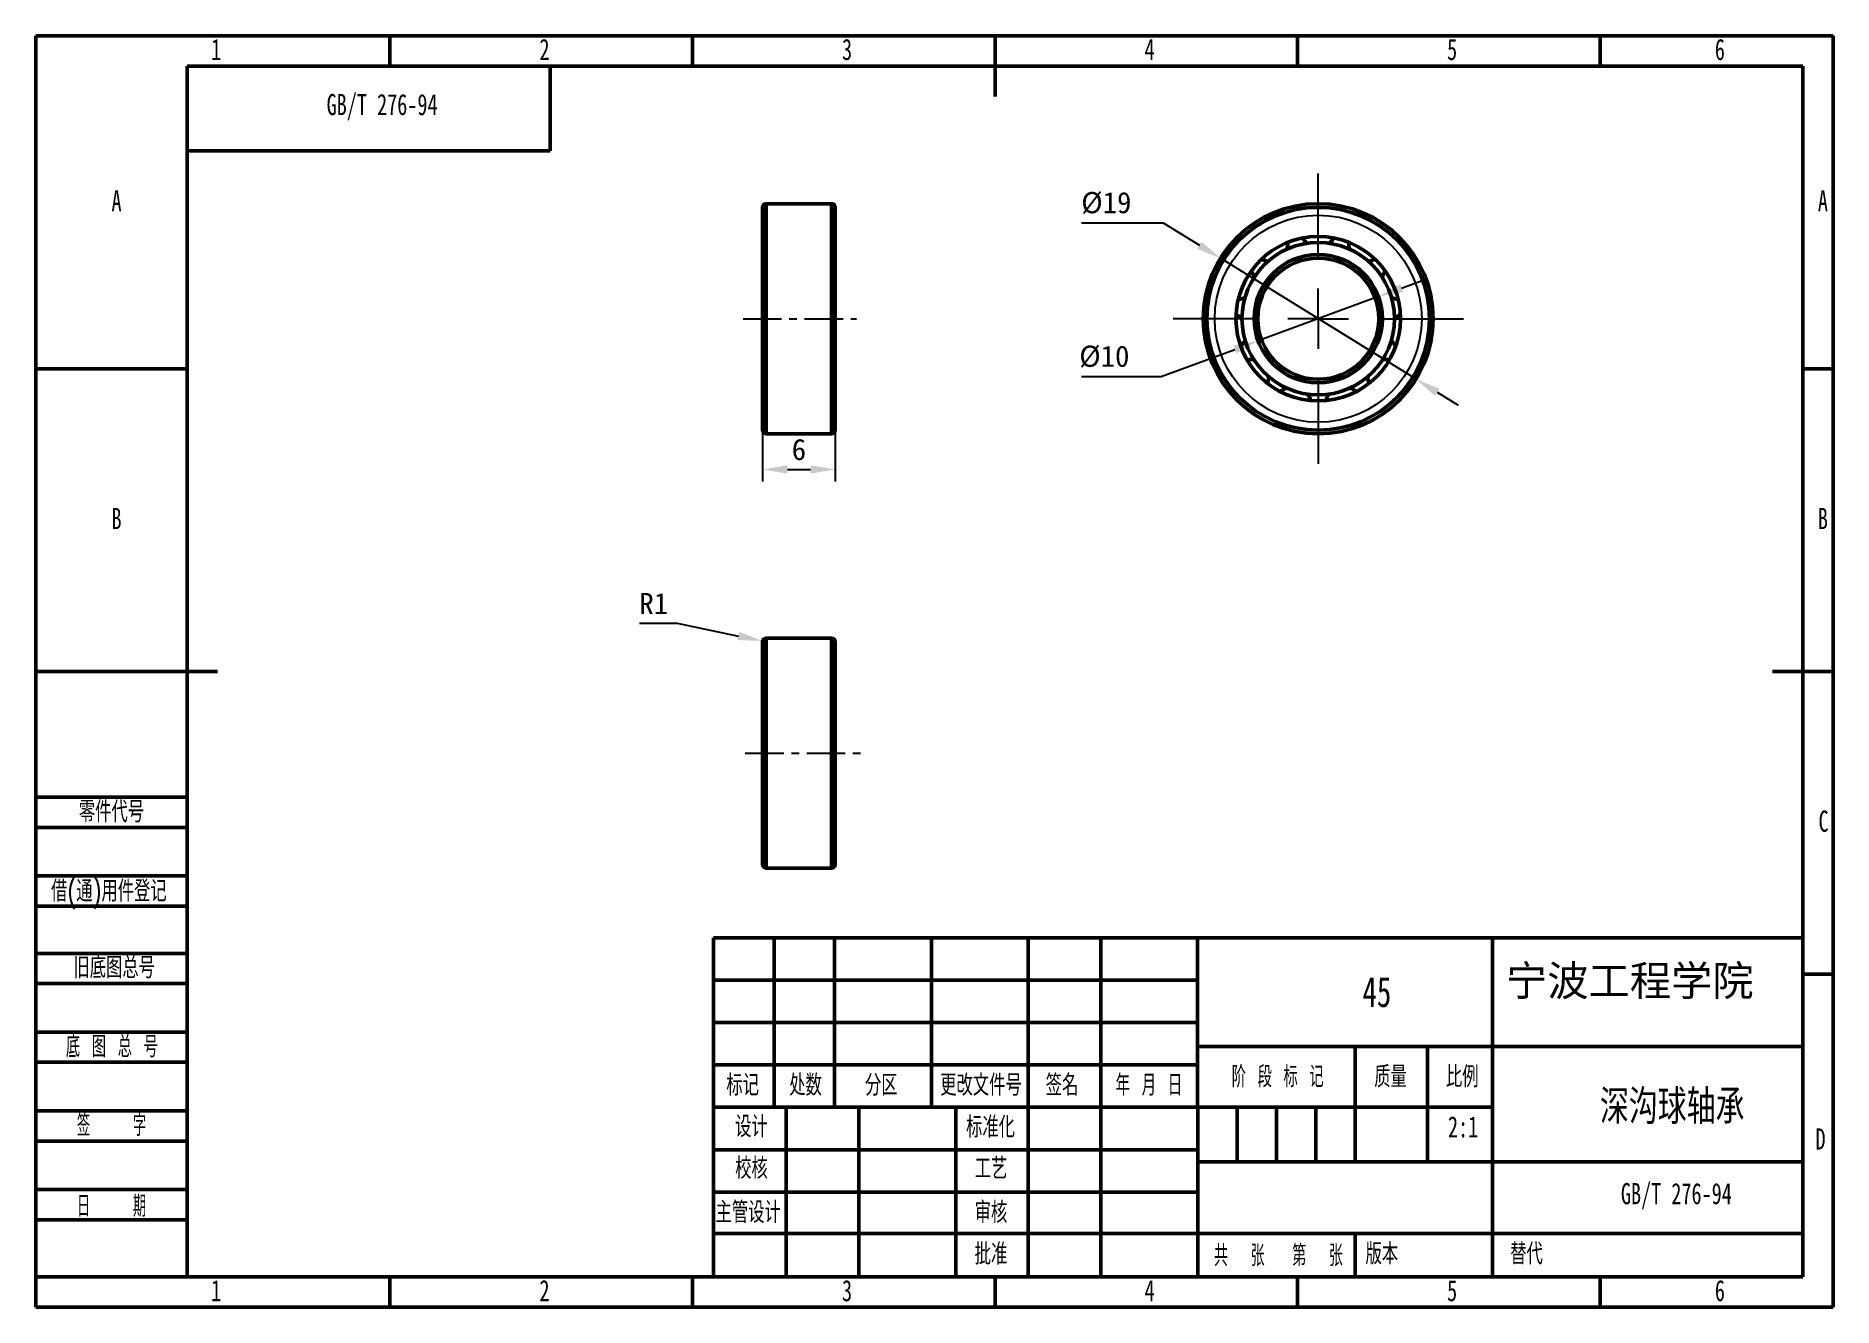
# Model space of a CAD drawing. Header units: millimetres. Extents: x 0 to 297, y 0 to 210.
import ezdxf

# ---------------------------------------------------------------- set-up
doc = ezdxf.new("R2010")
doc.units = ezdxf.units.MM
doc.header["$PDSIZE"] = -1
doc.linetypes.add('CENTER', pattern=[10.16, 6.35, -1.27, 1.27, -1.27])
doc.layers.add('图框', color=7, linetype='Continuous')
doc.layers.add('点划线层', color=7, linetype='CENTER')
doc.layers.add('标注层', color=4, linetype='Continuous', lineweight=25)
doc.layers.add('轮廓实线层', color=7, linetype='Continuous', lineweight=50)
doc.styles.add('SLDTEXTSTYLE0', font='TXT', dxfattribs={"width": 0.7})
doc.styles.add('SLDTEXTSTYLE1', font='TXT', dxfattribs={"width": 0.7, "bigfont": 'bigfont'})
doc.styles.add('SLDTEXTSTYLE2', font='TXT', dxfattribs={"width": 0.6, "bigfont": 'bigfont'})
doc.styles.add('SLDTEXTSTYLE3', font='TXT', dxfattribs={"width": 0.614286, "bigfont": 'bigfont'})
doc.styles.add('SLDTEXTSTYLE4', font='TXT', dxfattribs={"width": 0.62, "bigfont": 'bigfont'})
doc.styles.add('SLDTEXTSTYLE5', font='TXT', dxfattribs={"width": 0.566667, "bigfont": 'bigfont'})
doc.dimstyles.new('ISO-25', dxfattribs={"dimtxt": 2.5, "dimasz": 2.5, "dimexe": 1.25, "dimexo": 0.625, "dimtad": 1, "dimtxsty": 'Standard', "dimcen": 2.5, "dimadec": 0, "dimazin": 0, "dimtfac": 1, "dimtmove": 0, "dimatfit": 3, "dimfxl": 1, "dimarcsym": 0})

# ---------------------------------------------------------------- blocks, each defined once
blk = doc.blocks.new('SW_CENTERMARKSYMBOL_0')
at = {"layer": '图框', "color": 0}
for p, q in [((0, 10), (0, 24)), ((0, 0), (0, 5)), ((-10, 0), (-24, 0)), ((0, 0), (-5, 0)), ((0, 0), (0, -5)), ((0, 0), (5, 0)), ((10, 0), (24, 0)), ((0, -10), (0, -24))]:
    blk.add_line(p, q, dxfattribs=at)
blk = doc.blocks.new('*D4')
at = {"layer": 'Defpoints', "color": 0, "transparency": 16777216}
for p in [(195.75, 173.27), (228.08, 153.3)]:
    blk.add_point(p, dxfattribs=at)
at = {"layer": '标注层', "color": 0, "lineweight": -2, "transparency": 16777216}
for p, q in [((172.82, 179.11), (186.3, 179.11)), ((186.3, 179.11), (192.28, 175.42)), ((228.08, 153.3), (195.75, 173.27)), ((231.55, 151.15), (235.02, 149.01))]:
    blk.add_line(p, q, dxfattribs=at)
at = {"layer": '标注层', "color": 0, "transparency": 16777216}
for points in [[(192.64, 176), (191.92, 174.84), (195.75, 173.27)], [(231.91, 151.73), (231.19, 150.57), (228.08, 153.3)]]:
    blk.add_solid(points, dxfattribs=at)
at = {"layer": '标注层', "color": 0, "transparency": 16777216, "insert": (176.9, 182.39), "char_height": 3.5, "attachment_point": 5}
blk.add_mtext('%%C19', dxfattribs=at)
blk = doc.blocks.new('*D5')
at = {"layer": 'Defpoints', "color": 0, "transparency": 16777216}
for p in [(221.86, 166.94), (201.97, 159.62)]:
    blk.add_point(p, dxfattribs=at)
at = {"layer": '标注层', "color": 0, "lineweight": -2, "transparency": 16777216}
for p, q in [((225.69, 168.35), (229.52, 169.76)), ((221.86, 166.94), (201.97, 159.62)), ((185.97, 153.74), (198.14, 158.22)), ((172.78, 153.74), (185.97, 153.74))]:
    blk.add_line(p, q, dxfattribs=at)
at = {"layer": '标注层', "color": 0, "transparency": 16777216}
for points in [[(225.46, 168.99), (225.93, 167.71), (221.86, 166.94)], [(197.9, 158.85), (198.37, 157.58), (201.97, 159.62)]]:
    blk.add_solid(points, dxfattribs=at)
at = {"layer": '标注层', "color": 0, "transparency": 16777216, "insert": (176.57, 157.01), "char_height": 3.5, "attachment_point": 5}
blk.add_mtext('%%C10', dxfattribs=at)
blk = doc.blocks.new('*D6')
at = {"layer": 'Defpoints', "color": 0, "transparency": 16777216}
for p in [(120.1, 144.88), (132.1, 144.88), (132.1, 138.38)]:
    blk.add_point(p, dxfattribs=at)
at = {"layer": '标注层', "color": 0, "lineweight": -2, "transparency": 16777216}
for p, q in [((120.1, 144.88), (120.1, 136.38)), ((132.1, 144.88), (132.1, 136.38)), ((124.18, 138.38), (128.02, 138.38))]:
    blk.add_line(p, q, dxfattribs=at)
at = {"layer": '标注层', "color": 0, "transparency": 16777216}
for points in [[(124.18, 139.06), (124.18, 137.7), (120.1, 138.38)], [(128.02, 139.06), (128.02, 137.7), (132.1, 138.38)]]:
    blk.add_solid(points, dxfattribs=at)
at = {"layer": '标注层', "color": 0, "transparency": 16777216, "insert": (126.1, 141.66), "char_height": 3.5, "attachment_point": 5}
blk.add_mtext('6', dxfattribs=at)
blk = doc.blocks.new('*D7')
at = {"layer": 'Defpoints', "color": 0, "transparency": 16777216}
for p in [(120.11, 110.04), (120.7, 109.92)]:
    blk.add_point(p, dxfattribs=at)
at = {"layer": '标注层', "color": 0, "lineweight": -2, "transparency": 16777216}
for p, q in [((99.77, 112.96), (105.96, 112.96)), ((105.96, 112.96), (116.12, 110.86)), ((120.7, 109.92), (120.11, 110.04))]:
    blk.add_line(p, q, dxfattribs=at)
at = {"layer": '标注层', "color": 0, "transparency": 16777216}
blk.add_solid([(116.25, 111.53), (115.98, 110.2), (120.11, 110.04)], dxfattribs=at)
at = {"layer": '标注层', "color": 0, "transparency": 16777216, "insert": (102.1, 116.23), "char_height": 3.5, "attachment_point": 5}
blk.add_mtext('R1', dxfattribs=at)

msp = doc.modelspace()

# ---------------------------------------------------------------- linework, layer by layer
msp.add_circle((211.916, 163.284), 17.1)
at = {"layer": '点划线层'}
for p, q in [((116.88, 163.284), (135.618, 163.284)), ((117.233, 91.519), (136.923, 91.519))]:
    msp.add_line(p, q, dxfattribs=at)
at = {"layer": '轮廓实线层'}
for p, q in [((0, 0), (0, 210)), ((0, 210), (297, 210)), ((58.5, 210), (58.5, 205)), ((108.5, 210), (108.5, 205)), ((158.5, 210), (158.5, 200)), ((208.5, 210), (208.5, 205)), ((258.5, 210), (258.5, 205)), ((297, 0), (297, 210)), ((25, 5), (25, 205)), ((25, 205), (292, 205)), ((85, 191), (85, 205)), ((292, 5), (292, 205)), ((25, 191), (85, 191)), ((120.099, 163.284), (120.099, 181.684)), ((131.499, 182.284), (120.699, 182.284)), ((120.699, 163.284), (120.699, 182.284)), ((131.499, 163.284), (131.499, 182.284)), ((132.099, 163.284), (132.099, 181.684)), ((120.099, 144.884), (120.099, 163.284)), ((120.699, 144.284), (120.699, 163.284)), ((131.499, 144.284), (131.499, 163.284)), ((132.099, 144.884), (132.099, 163.284)), ((0, 155), (25, 155)), ((297, 155), (292, 155)), ((203.693, 153.559), (203.687, 153.742)), ((120.699, 144.284), (131.499, 144.284)), ((120.099, 73.119), (120.099, 109.919)), ((131.499, 110.519), (120.699, 110.519)), ((120.699, 72.519), (120.699, 110.519)), ((131.499, 72.519), (131.499, 110.519)), ((132.099, 73.119), (132.099, 109.919)), ((0, 105), (30, 105)), ((297, 105), (287, 105)), ((0, 84.221), (25, 84.221)), ((0, 79.221), (25, 79.221)), ((120.699, 72.519), (131.499, 72.519)), ((0, 71.221), (25, 71.221)), ((0, 66.221), (25, 66.221)), ((112, 61), (112, 5)), ((112, 61), (292, 61)), ((122, 61), (122, 33)), ((132, 61), (132, 33)), ((148, 61), (148, 33)), ((164, 61), (164, 5)), ((176, 61), (176, 5)), ((191.968, 61.052), (192.005, 5)), ((240.692, 61), (240.692, 5)), ((0, 58.43), (25, 58.43)), ((112, 54), (192, 54)), ((297, 55), (292, 55)), ((0, 53.43), (25, 53.43)), ((0, 45.43), (25, 45.43)), ((112, 47), (192, 47)), ((191.98, 43.052), (291.98, 43.052)), ((218, 43.069), (218, 24.069)), ((230, 43), (230, 24)), ((0, 40.43), (25, 40.43)), ((112, 40), (192, 40)), ((112, 33), (192, 33)), ((124, 33), (124, 5)), ((136, 33), (136, 5)), ((152, 33), (152, 5)), ((192.015, 33), (240.692, 33)), ((198.5, 33), (198.5, 24)), ((205, 33), (205, 24)), ((211.5, 33), (211.5, 24)), ((0, 32.43), (25, 32.43)), ((0, 27.43), (25, 27.43)), ((112, 26), (192, 26)), ((192, 24), (292, 24)), ((0, 19.43), (25, 19.43)), ((112, 19), (192, 19)), ((0, 14.43), (25, 14.43)), ((112, 12.166), (192, 12.166)), ((192, 12.166), (292, 12.166)), ((218, 12.166), (218, 5)), ((0, 5), (25, 5)), ((25, 5), (292, 5)), ((58.5, 0), (58.5, 5)), ((108.5, 0), (108.5, 5)), ((158.5, 0), (158.5, 5)), ((208.5, 0), (208.5, 5)), ((258.5, 0), (258.5, 5)), ((0, 0), (297, 0))]:
    msp.add_line(p, q, dxfattribs=at)
at = {"layer": '轮廓实线层', "flags": 128}
msp.add_lwpolyline([(206.887, 175.777), (206.886, 175.849), (206.884, 175.908)], dxfattribs=at)
at = {"layer": '轮廓实线层'}
for radius in [19, 18.4, 13.59, 12.6, 10.6, 10]:
    msp.add_circle((211.916, 163.284), radius, dxfattribs=at)
for centre, radius, start, end in [((120.699, 181.684), 0.6, 90, 180), ((131.499, 181.684), 0.6, 0, 90), ((203.887, 175.777), 3, 340.14828, 0), ((211.916, 178.134), 3, 210.2114, 232.579), ((211.916, 178.134), 3, 307.421, 329.7886), ((219.944, 175.777), 3, 177.48413, 199.85172), ((203.887, 175.777), 3, 242.93867, 265.30627), ((219.944, 175.777), 3, 274.69373, 297.06133), ((198.408, 169.453), 3, 12.87555, 35.24314), ((225.424, 169.453), 3, 144.75686, 167.12445), ((198.408, 169.453), 3, 275.66595, 298.03354), ((225.424, 169.453), 3, 241.96646, 264.33405), ((197.217, 161.171), 3, 45.60282, 67.97042), ((226.615, 161.171), 3, 112.02958, 134.39718), ((197.217, 161.171), 3, 308.39322, 330.76082), ((226.615, 161.171), 3, 209.23918, 231.60678), ((200.693, 153.559), 3, 78.33009, 100.69769), ((223.139, 153.559), 3, 79.30231, 101.66991), ((200.693, 153.559), 3, 341.12049, 0), ((207.732, 149.036), 3, 111.05737, 133.42496), ((216.099, 149.036), 3, 46.57504, 68.94263), ((223.139, 153.559), 3, 176.51191, 198.87951), ((207.732, 149.036), 3, 13.84776, 36.21536), ((216.099, 149.036), 3, 143.78464, 166.15224), ((120.699, 144.884), 0.6, 180, 270), ((131.499, 144.884), 0.6, 270, 0), ((120.699, 109.919), 0.6, 90, 180), ((131.499, 109.919), 0.6, 0, 90), ((120.699, 73.119), 0.6, 180, 270), ((131.499, 73.119), 0.6, 270, 0)]:
    msp.add_arc(centre, radius, start, end, dxfattribs=at)

# ---------------------------------------------------------------- block references
msp.add_blockref('SW_CENTERMARKSYMBOL_0', (211.916, 163.284), dxfattribs=at)

# ---------------------------------------------------------------- texts
at = {"layer": '标注层', "insert": (242.947, 56.408), "char_height": 5, "attachment_point": 1}
msp.add_mtext_dynamic_manual_height_columns('{\\fFangSong|b0|i0|c134|p49;宁波工程学院}', width=44.88065, gutter_width=17.5, heights=[0], dxfattribs=at)
at = {"layer": '标注层', "char_height": 5, "attachment_point": 2, "style": 'SLDTEXTSTYLE1'}
for s, insert in [('{\\fFangSong|b0|i0|c134|p49;45}', (221.609, 54.577)), ('{\\fFangSong|b0|i0|c134|p49;深沟球轴承}', (270.421, 35.791))]:
    msp.add_mtext(s, dxfattribs=dict(at, insert=insert))
at = {"layer": '轮廓实线层', "char_height": 3.5}
for s, insert, attachment_point, style in [('1', (29.794, 209.52), 2, 'SLDTEXTSTYLE0'), ('2', (84.044, 209.52), 2, 'SLDTEXTSTYLE0'), ('3', (134.044, 209.52), 2, 'SLDTEXTSTYLE0'), ('4', (184.044, 209.52), 2, 'SLDTEXTSTYLE0'), ('5', (234.044, 209.52), 2, 'SLDTEXTSTYLE0'), ('6', (278.297, 209.52), 2, 'SLDTEXTSTYLE0'), ('GB/T 276-94', (57.21, 200.415), 2, 'SLDTEXTSTYLE0'), ('A', (13.32, 184.52), 2, 'SLDTEXTSTYLE0'), ('A', (295.32, 184.52), 2, 'SLDTEXTSTYLE0'), ('B', (13.32, 132.02), 2, 'SLDTEXTSTYLE0'), ('B', (295.32, 132.02), 2, 'SLDTEXTSTYLE0'), ('零件代号', (7.084, 83.579), 1, 'SLDTEXTSTYLE1'), ('C', (295.427, 82.02), 2, 'SLDTEXTSTYLE0'), ('借(通)用件登记', (2.496, 70.473), 1, 'SLDTEXTSTYLE1'), ('旧底图总号', (6.194, 57.824), 1, 'SLDTEXTSTYLE1'), ('底 图 总 号', (4.947, 44.766), 1, 'SLDTEXTSTYLE3'), ('标记', (116.797, 38.417), 2, 'SLDTEXTSTYLE1'), ('处数', (127.184, 38.417), 2, 'SLDTEXTSTYLE1'), ('分区', (139.708, 38.417), 2, 'SLDTEXTSTYLE1'), ('更改文件号', (156.18, 38.417), 2, 'SLDTEXTSTYLE1'), ('签名', (169.576, 38.417), 2, 'SLDTEXTSTYLE1'), ('年 月 日', (183.932, 38.417), 2, 'SLDTEXTSTYLE4'), ('阶 段 标 记', (205.211, 39.805), 2, 'SLDTEXTSTYLE3'), ('质量', (223.869, 39.805), 2, 'SLDTEXTSTYLE1'), ('比例', (235.719, 39.805), 2, 'SLDTEXTSTYLE1'), ('签    字', (12.49, 31.764), 2, 'SLDTEXTSTYLE5'), ('设计', (118.246, 31.558), 2, 'SLDTEXTSTYLE1'), ('标准化', (157.76, 31.492), 2, 'SLDTEXTSTYLE1'), ('2:1', (235.858, 31.521), 2, 'SLDTEXTSTYLE0'), ('D', (294.93, 29.52), 2, 'SLDTEXTSTYLE0'), ('校核', (118.246, 24.679), 2, 'SLDTEXTSTYLE1'), ('工艺', (157.835, 24.643), 2, 'SLDTEXTSTYLE1'), ('日    期', (12.49, 18.413), 2, 'SLDTEXTSTYLE5'), ('GB/T 276-94', (271.106, 20.49), 2, 'SLDTEXTSTYLE0'), ('主管设计', (117.705, 17.399), 2, 'SLDTEXTSTYLE1'), ('审核', (157.835, 17.399), 2, 'SLDTEXTSTYLE1'), ('批准', (157.835, 10.523), 2, 'SLDTEXTSTYLE1'), ('共  张', (198.87, 10.262), 2, 'SLDTEXTSTYLE2'), ('第  张', (211.805, 10.262), 2, 'SLDTEXTSTYLE2'), ('版本', (222.438, 10.531), 2, 'SLDTEXTSTYLE1'), ('替代', (243.641, 10.531), 1, 'SLDTEXTSTYLE1'), ('1', (29.794, 4.465), 2, 'SLDTEXTSTYLE0'), ('2', (84.044, 4.465), 2, 'SLDTEXTSTYLE0'), ('3', (134.044, 4.465), 2, 'SLDTEXTSTYLE0'), ('4', (184.044, 4.465), 2, 'SLDTEXTSTYLE0'), ('5', (234.044, 4.465), 2, 'SLDTEXTSTYLE0'), ('6', (278.297, 4.465), 2, 'SLDTEXTSTYLE0')]:
    msp.add_mtext(s, dxfattribs=dict(at, insert=insert, attachment_point=attachment_point, style=style))

# ---------------------------------------------------------------- dimensions: what is measured, and where the dimension line sits
at = {"layer": '标注层'}
for p1, p2, text, picture, middle in [((228.079, 153.296), (195.753, 173.272), '%%C19', '*D4', (176.904, 179.111)), ((221.864, 166.944), (201.968, 159.624), '%%C10', '*D5', (176.571, 153.739))]:
    dim = msp.add_diameter_dim_2p(p1=p1, p2=p2, text=text, dimstyle='ISO-25', override={"dimtxt": 3.5, "dimasz": 4.08, "dimexe": 2, "dimexo": 0, "dimgap": 1.524, "dimtih": 1, "dimtoh": 1, "dimlfac": 0.5, "dimzin": 0, "dimadec": 2, "dimtzin": 0}, dxfattribs=at)
    dim.commit()
    dim.dimension.update_dxf_attribs({"geometry": picture, "text_midpoint": middle, "dimtype": 163})
dim = msp.add_linear_dim(base=(132.099, 138.384), p1=(120.099, 144.884), p2=(132.099, 144.884), text='6', dimstyle='ISO-25', override={"dimtxt": 3.5, "dimasz": 4.08, "dimexe": 2, "dimexo": 0, "dimgap": 1.524, "dimtih": 1, "dimtoh": 1, "dimlfac": 0.5, "dimzin": 0, "dimadec": 2, "dimtzin": 0}, dxfattribs=at)
dim.commit()
dim.dimension.update_dxf_attribs({"geometry": '*D6', "text_midpoint": (126.099, 141.658)})
dim = msp.add_radius_dim(center=(120.699, 109.919), mpoint=(120.112, 110.04), text='R1', dimstyle='ISO-25', override={"dimtxt": 3.5, "dimasz": 4.08, "dimexe": 2, "dimexo": 0, "dimgap": 1.524, "dimtih": 1, "dimtoh": 1, "dimlfac": 0.5, "dimzin": 0, "dimadec": 2, "dimtzin": 0}, dxfattribs=at)
dim.commit()
dim.dimension.update_dxf_attribs({"geometry": '*D7', "text_midpoint": (105.959, 112.958), "dimtype": 164})

doc.saveas('drawing.dxf')
